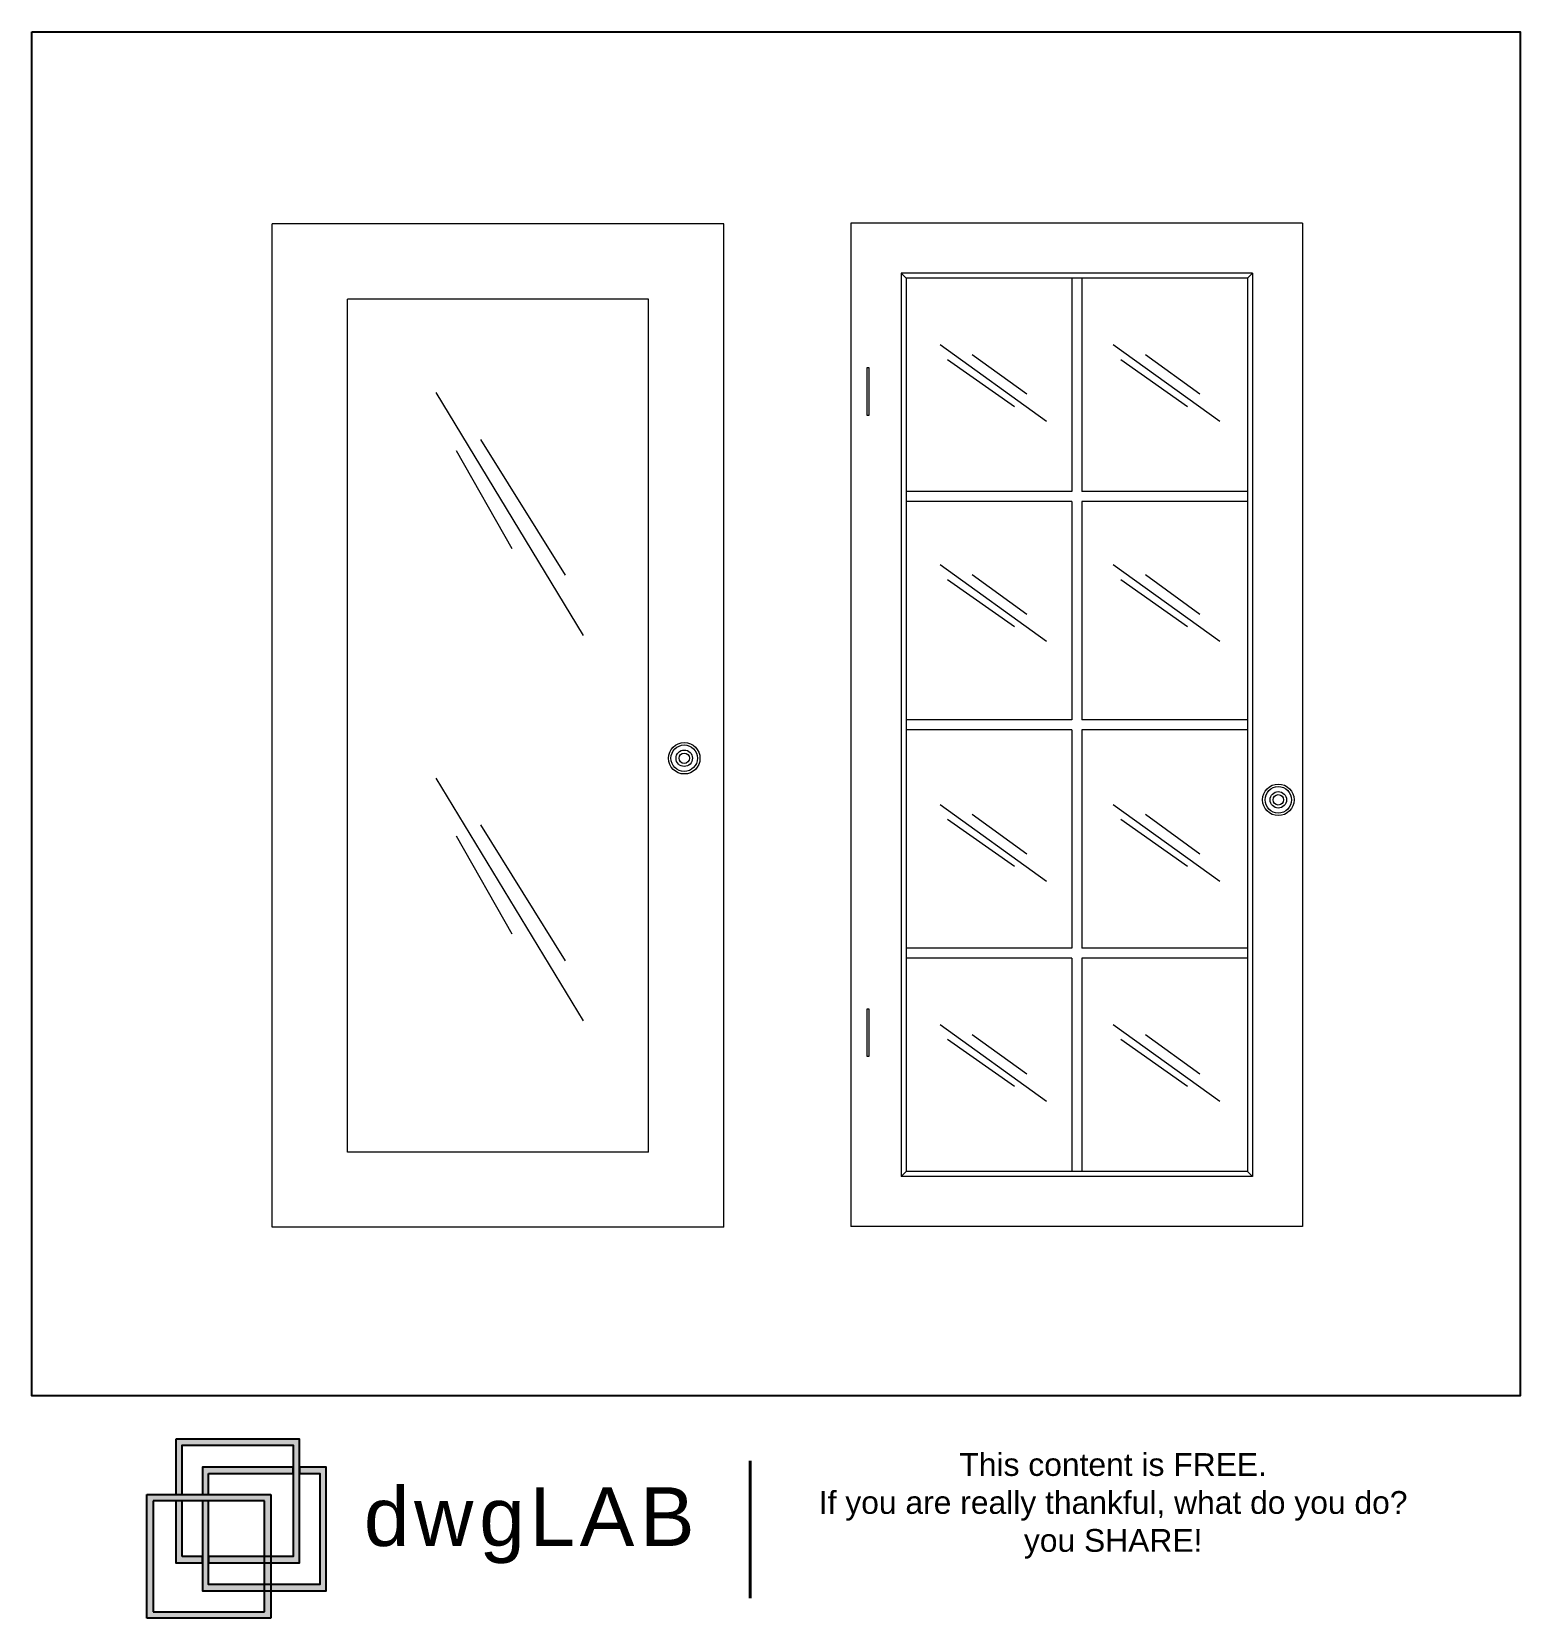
# Model space of a CAD drawing. Header units: millimetres. Extents: x 2858.13 to 2861.1, y 1510.67 to 1513.83.
import ezdxf

# ---------------------------------------------------------------- set-up
doc = ezdxf.new("R2010")
doc.units = ezdxf.units.MM
doc.layers.add('001_Dark_1 10', color=7, linetype='Continuous', lineweight=0)
for name, color, linetype, plot in [('02', 251, 'Continuous', False), ('dwgLAB', 250, 'Continuous', False), ('Rectang.', 251, 'Continuous', False)]:
    doc.layers.add(name, color=color, linetype=linetype, plot=plot)
doc.styles.get("Standard").update_dxf_attribs({"font": 'arial.ttf'})

# ---------------------------------------------------------------- blocks, each defined once
blk = doc.blocks.new('DWGlab_ok')
at = {"layer": 'dwgLAB'}
h = blk.add_hatch(color=2, dxfattribs=at)
h.dxf.hatch_style = 2
h.paths.add_polyline_path([(0.0369, 0.2289), (0.0369, 0.158), (0.045, 0.158), (0.045, 0.2209), (0.1869, 0.2209), (0.1869, 0.079), (0.0788, 0.079), (0.0788, 0.0709), (0.1949, 0.0709), (0.1949, 0.2289)])
h = blk.add_hatch(color=13, dxfattribs=at)
h.dxf.hatch_style = 2
h.paths.add_polyline_path([(0.1949, 0.193), (0.1949, 0.1849), (0.2207, 0.1849), (0.2207, 0.0431), (0.0788, 0.0431), (0.0788, 0.1499), (0.0708, 0.1499), (0.0708, 0.035), (0.2287, 0.035), (0.2287, 0.193)])
h = blk.add_hatch(color=13, dxfattribs=at)
h.dxf.hatch_style = 2
h.paths.add_polyline_path([(0.0788, 0.1849), (0.1869, 0.1849), (0.1869, 0.193), (0.0708, 0.193), (0.0708, 0.158), (0.0788, 0.158)])
h = blk.add_hatch(color=155, dxfattribs=at)
h.dxf.hatch_style = 2
h.paths.add_polyline_path([(0.158, 0), (0, 0), (0, 0.158), (0.158, 0.158)])
h.paths.add_polyline_path([(0.0081, 0.0081), (0.1499, 0.0081), (0.1499, 0.1499), (0.0081, 0.1499)])
h = blk.add_hatch(color=2, dxfattribs=at)
h.dxf.hatch_style = 2
h.paths.add_polyline_path([(0.045, 0.079), (0.045, 0.1499), (0.0369, 0.1499), (0.0369, 0.0709), (0.0708, 0.0709), (0.0708, 0.079)])
at = {"layer": 'dwgLAB', "color": 155}
for p, q in [((0, 0), (0, 0.158)), ((0, 0.158), (0.158, 0.158)), ((0.1499, 0.1499), (0.0081, 0.1499)), ((0.0081, 0.1499), (0.0081, 0.0081)), ((0.1499, 0.0081), (0.1499, 0.1499)), ((0.158, 0.158), (0.158, 0)), ((0.158, 0), (0, 0)), ((0.0081, 0.0081), (0.1499, 0.0081))]:
    blk.add_line(p, q, dxfattribs=at)
at = {"layer": 'dwgLAB', "color": 2}
for points in [[(0.0369, 0.2289), (0.0369, 0.158), (0.045, 0.158), (0.045, 0.2209), (0.1869, 0.2209), (0.1869, 0.079), (0.0788, 0.079), (0.0788, 0.0709), (0.1949, 0.0709), (0.1949, 0.2289), (0.0369, 0.2289)], [(0.045, 0.079), (0.045, 0.1499), (0.0369, 0.1499), (0.0369, 0.0709), (0.0708, 0.0709), (0.0708, 0.079), (0.045, 0.079)]]:
    blk.add_lwpolyline(points, dxfattribs=at)
at = {"layer": 'dwgLAB', "color": 13}
for points in [[(0.1949, 0.193), (0.1949, 0.1849), (0.2207, 0.1849), (0.2207, 0.0431), (0.0788, 0.0431), (0.0788, 0.1499), (0.0708, 0.1499), (0.0708, 0.035), (0.2287, 0.035), (0.2287, 0.193), (0.1949, 0.193)], [(0.0788, 0.1849), (0.1869, 0.1849), (0.1869, 0.193), (0.0708, 0.193), (0.0708, 0.158), (0.0788, 0.158), (0.0788, 0.1849)]]:
    blk.add_lwpolyline(points, dxfattribs=at)
at = {"layer": 'dwgLAB', "color": 9, "linetype": 'Continuous', "lineweight": 40}
blk.add_lwpolyline([(0.7701, 0.0256), (0.7701, 0.2011)], dxfattribs=at)
at = {"layer": 'dwgLAB', "color": 7}
for s, width, heights, insert, char_height, attachment_point in [('{\\H0.91667x;\\C0;This content is FREE.\\PIf you are really thankful, what do you do? you SHARE!}', 0.805462, [0.5251], (1.2337, 0.2109), 0.031712, 2), ('{\\T1.1;dwgLAB}', 17.629903, [0], (0.277, 0.1673), 0.075, 1)]:
    blk.add_mtext_dynamic_manual_height_columns(s, width=width, gutter_width=12.5, heights=heights, dxfattribs=dict(at, insert=insert, char_height=char_height, attachment_point=attachment_point))

msp = doc.modelspace()

# ---------------------------------------------------------------- linework, layer by layer
at = {"layer": '001_Dark_1 10', "linetype": 'Continuous'}
for p, q in [((2858.6093, 1511.4488), (2858.6093, 1513.4488)), ((2859.5093, 1513.4488), (2858.6093, 1513.4488)), ((2859.5093, 1511.4488), (2859.5093, 1513.4488)), ((2859.7624, 1513.4503), (2859.7624, 1511.4503)), ((2860.6624, 1513.4503), (2859.7624, 1513.4503)), ((2860.6624, 1513.4503), (2860.6624, 1511.4503)), ((2859.8624, 1513.3503), (2859.8624, 1511.5503)), ((2860.5624, 1513.3503), (2859.8624, 1513.3503)), ((2859.8724, 1513.3403), (2859.8624, 1513.3503)), ((2859.8724, 1513.3403), (2859.8724, 1511.5603)), ((2860.5524, 1513.3403), (2859.8724, 1513.3403)), ((2860.2024, 1513.3403), (2860.2024, 1512.9153)), ((2860.2224, 1513.3403), (2860.2224, 1512.9153)), ((2860.5524, 1513.3403), (2860.5624, 1513.3503)), ((2860.5524, 1513.3403), (2860.5524, 1511.5603)), ((2860.5624, 1513.3503), (2860.5624, 1511.5503)), ((2859.3593, 1513.2988), (2858.7593, 1513.2988)), ((2858.7593, 1511.5988), (2858.7593, 1513.2988)), ((2859.3593, 1511.5988), (2859.3593, 1513.2988)), ((2859.9401, 1513.2082), (2860.1522, 1513.0555)), ((2860.0043, 1513.1885), (2860.1127, 1513.1097)), ((2860.2853, 1513.2082), (2860.4974, 1513.0555)), ((2860.3494, 1513.1885), (2860.4579, 1513.1097)), ((2859.9549, 1513.1787), (2860.0881, 1513.085)), ((2860.3001, 1513.1787), (2860.4333, 1513.085)), ((2858.9355, 1513.1125), (2859.2288, 1512.6285)), ((2858.9755, 1512.997), (2859.0866, 1512.8017)), ((2859.0244, 1513.0192), (2859.1932, 1512.7484)), ((2860.2024, 1512.9153), (2859.8724, 1512.9153)), ((2860.5524, 1512.9153), (2860.2224, 1512.9153)), ((2860.2024, 1512.8953), (2859.8724, 1512.8953)), ((2860.2024, 1512.8953), (2860.2024, 1512.4603)), ((2860.5524, 1512.8953), (2860.2224, 1512.8953)), ((2860.2224, 1512.8953), (2860.2224, 1512.4603)), ((2859.9401, 1512.7696), (2860.1522, 1512.6169)), ((2859.9549, 1512.7401), (2860.0881, 1512.6465)), ((2860.0043, 1512.7499), (2860.1127, 1512.6711)), ((2860.2853, 1512.7696), (2860.4974, 1512.6169)), ((2860.3001, 1512.7401), (2860.4333, 1512.6465)), ((2860.3494, 1512.7499), (2860.4579, 1512.6711)), ((2860.2024, 1512.4603), (2859.8724, 1512.4603)), ((2860.5524, 1512.4603), (2860.2224, 1512.4603)), ((2860.2024, 1512.4403), (2859.8724, 1512.4403)), ((2860.2024, 1512.4403), (2860.2024, 1512.0053)), ((2860.5524, 1512.4403), (2860.2224, 1512.4403)), ((2860.2224, 1512.4403), (2860.2224, 1512.0053)), ((2858.9355, 1512.3443), (2859.2288, 1511.8604)), ((2859.9401, 1512.2916), (2860.1522, 1512.1389)), ((2860.0043, 1512.2719), (2860.1127, 1512.1931)), ((2860.2853, 1512.2916), (2860.4974, 1512.1389)), ((2860.3494, 1512.2719), (2860.4579, 1512.1931)), ((2859.0244, 1512.2511), (2859.1932, 1511.9802)), ((2859.9549, 1512.2621), (2860.0881, 1512.1684)), ((2860.3001, 1512.2621), (2860.4333, 1512.1684)), ((2858.9755, 1512.2289), (2859.0866, 1512.0335)), ((2860.2024, 1512.0053), (2859.8724, 1512.0053)), ((2860.2024, 1511.9853), (2859.8724, 1511.9853)), ((2860.2024, 1511.9853), (2860.2024, 1511.5603)), ((2860.5524, 1512.0053), (2860.2224, 1512.0053)), ((2860.2224, 1511.9853), (2860.2224, 1511.5603)), ((2860.5524, 1511.9853), (2860.2224, 1511.9853)), ((2859.9401, 1511.8531), (2860.1522, 1511.7003)), ((2859.9549, 1511.8235), (2860.0881, 1511.7299)), ((2860.0043, 1511.8334), (2860.1127, 1511.7545)), ((2860.2853, 1511.8531), (2860.4974, 1511.7003)), ((2860.3001, 1511.8235), (2860.4333, 1511.7299)), ((2860.3494, 1511.8334), (2860.4579, 1511.7545)), ((2859.3593, 1511.5988), (2858.7593, 1511.5988)), ((2859.8724, 1511.5603), (2859.8624, 1511.5503)), ((2860.5624, 1511.5503), (2859.8624, 1511.5503)), ((2860.5524, 1511.5603), (2859.8724, 1511.5603)), ((2860.5524, 1511.5603), (2860.5624, 1511.5503)), ((2859.5093, 1511.4488), (2858.6093, 1511.4488)), ((2860.6624, 1511.4503), (2859.7624, 1511.4503))]:
    msp.add_line(p, q, dxfattribs=at)
for points in [[(2859.7988, 1513.1618), (2859.7939, 1513.1618), (2859.7939, 1513.0676), (2859.7988, 1513.0676)], [(2859.7988, 1511.8838), (2859.7944, 1511.8838), (2859.7944, 1511.7896), (2859.7988, 1511.7896)]]:
    msp.add_lwpolyline(points, close=True, dxfattribs=at)
for centre, radius in [((2859.4302, 1512.3837), 0.0314), ((2859.4302, 1512.3837), 0.0264), ((2859.4302, 1512.3837), 0.0164), ((2859.4302, 1512.3837), 0.0104), ((2860.6141, 1512.3008), 0.0314), ((2860.6141, 1512.3008), 0.0264), ((2860.6141, 1512.3008), 0.0164), ((2860.6141, 1512.3008), 0.0104)]:
    msp.add_circle(centre, radius, dxfattribs=at)
at = {"layer": '02'}
msp.add_lwpolyline([(2858.1299, 1513.8317), (2861.0962, 1513.8317), (2861.0962, 1511.113), (2858.1299, 1511.113), (2858.1299, 1513.8317)], dxfattribs=at)
at = {"layer": 'Rectang.'}
msp.add_lwpolyline([(2858.1299, 1513.8317), (2861.0962, 1513.8317), (2861.0962, 1511.113), (2858.1299, 1511.113), (2858.1299, 1513.8317)], dxfattribs=at)

# ---------------------------------------------------------------- block references
at = {"layer": 'dwgLAB', "color": 0, "xscale": 1.560717965362972, "yscale": 1.560717965362972, "zscale": 1.560717965362972}
msp.add_blockref('DWGlab_ok', (2858.3595, 1510.6695), dxfattribs=at)

doc.saveas('drawing.dxf')
